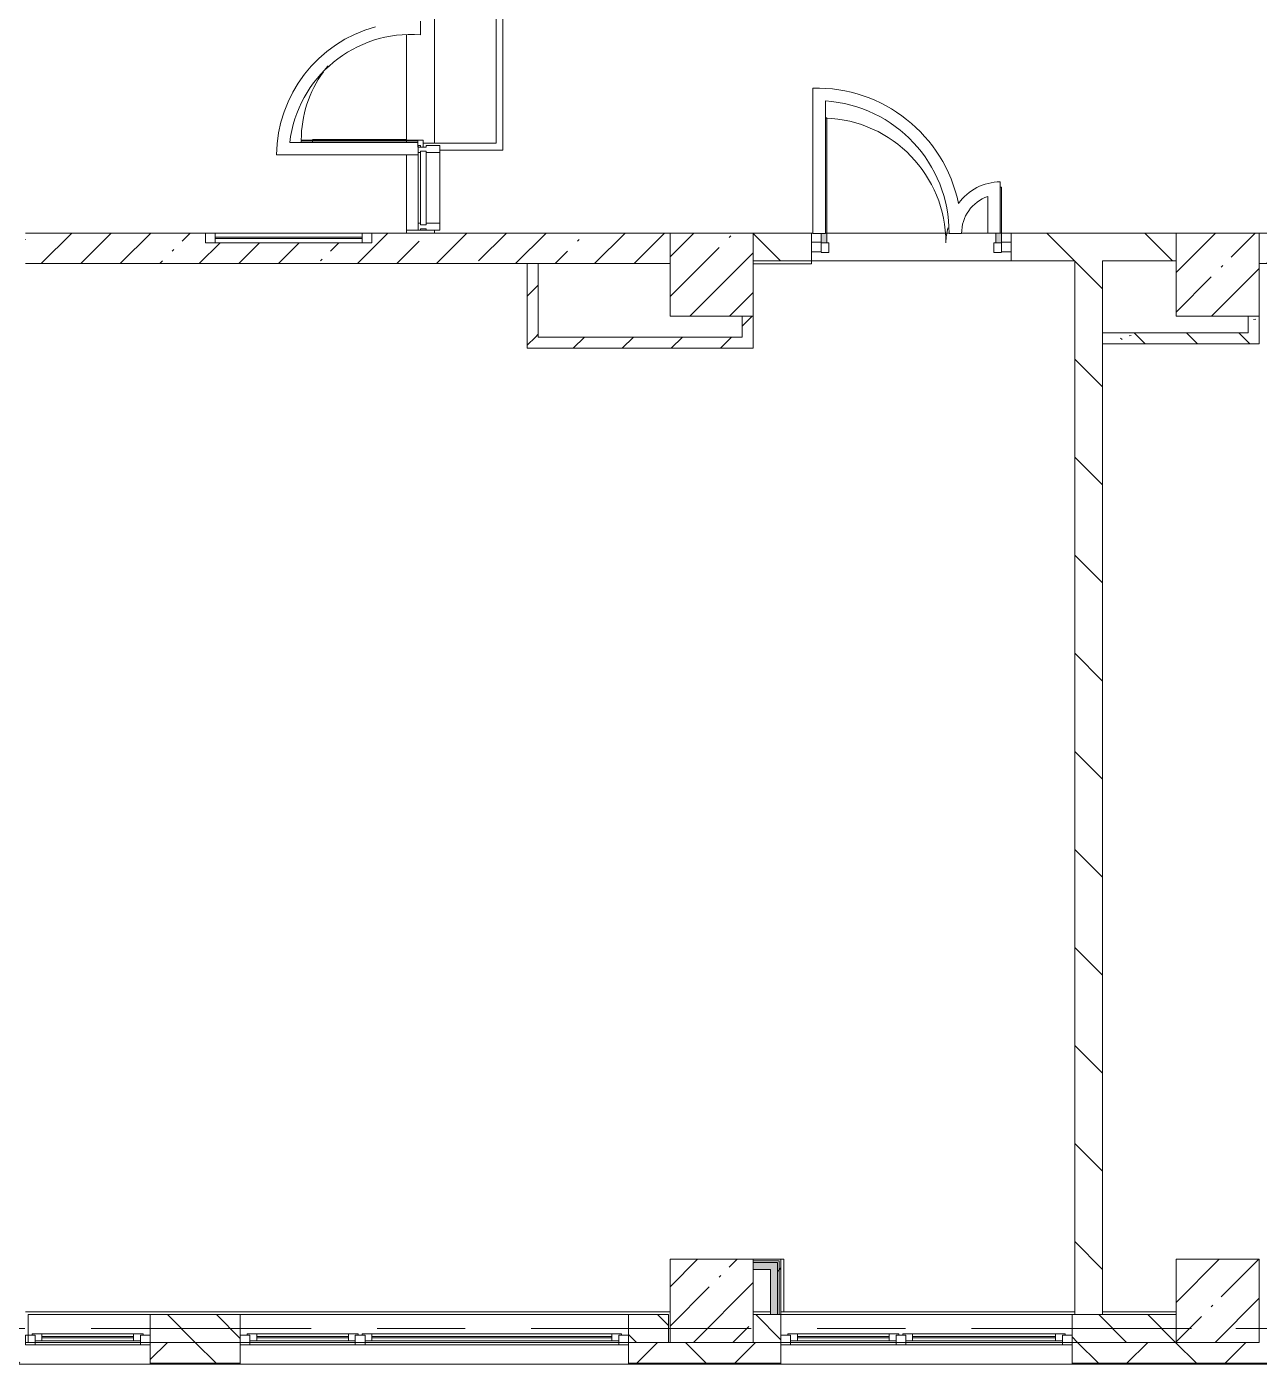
# Model space of a CAD drawing. Header units: millimetres. Extents: x 81094 to 272713, y -8553 to 29000.
# Drawn here: x 162973 to 171863, y -258 to 9388 of the extents above; entities that cross this region are included whole.
import ezdxf

# ---------------------------------------------------------------- set-up
doc = ezdxf.new("R2010")
doc.units = ezdxf.units.MM
doc.linetypes.add('Осевая', pattern=[3175, 635, -476.25, 1587.5, -476.25])
for name, color, linetype, lineweight, true_color in [('A-DETL-GENF-2', 7, 'Continuous', 5, 0xe2e2e2), ('A-DETL-GENF-4', 7, 'Continuous', 5, 0xaaaaaa), ('A-DOOR-4', 7, 'Continuous', 5, 0xe2e2e2), ('A-DOOR-5', 7, 'Continuous', 5, 0xaaaaaa), ('A-FLOR-1', 7, 'Continuous', 5, 0xaaaaaa), ('I-WALL-1', 7, 'Continuous', 5, 0xe7e7e7), ('I-WALL-5', 7, 'Continuous', 5, 0x787878)]:
    doc.layers.add(name, color=color, linetype=linetype, lineweight=lineweight, true_color=true_color)
for name, color, linetype, lineweight in [('A-GLAZ-3', 7, 'Continuous', 5), ('A-GLAZ-CURT-2', 7, 'Continuous', 5), ('A-GLAZ-CWMG-2', 7, 'Continuous', 5), ('A-WALL', 7, 'Continuous', 9), ('A-WALL-5', 7, 'Continuous', 5), ('I-WALL-3', 7, 'Continuous', 5), ('S-COLS-1', 7, 'Continuous', 5), ('Оси', 7, 'Continuous', 9), ('Оси-2', 7, 'Осевая', 9)]:
    doc.layers.add(name, color=color, linetype=linetype, lineweight=lineweight)
pattern_1 = [(135, (145702.9, 0), (-353.553, -353.553), [])]
pattern_2 = [(45, (145702.92, 0), (-176.7767, 176.7767), [])]
pattern_3 = [(45, (145702.9, 0), (-285.123, 285.123), []), (45, (145988.04, 0), (-285.123, 285.123), [504.031, -100.806, 16.764, -84.042])]
pattern_4 = [(135, (145702.92, 0), (-176.7767, -176.7767), [])]
pattern_5 = [(135, (145702.9, 0), (-377.171, -377.171), [533.4, -88.9, 17.78, -88.9]), (135, (145702.9, 376.94), (-377.171, -377.171), []), (50, (145702.9, 0), (637.645, -55.787), [66.675, -733.425]), (355, (145702.9, 0), (-123.35, 668.7), [53.34, -586.74]), (100.451, (145756.05, -4.65), (514.299, 612.908), [56.665, -623.315]), (46.184, (145702.9, 177.8), (948.776, -147.15), [100.012, -1100.137]), (96.636, (145782, 165.5), (830.91, 865.997), [84.998, -934.973]), (351.184, (145702.9, 177.8), (830.918, 865.988), [80.01, -880.11]), (21, (145791.8, 133.35), (530.651, -357.928), [66.675, -733.425]), (326, (145791.8, 133.35), (216.308, 644.658), [53.34, -586.74]), (71.451, (145836.04, 103.5), (746.96, 286.724), [56.665, -623.315]), (37.5, (145702.92, 0), (10.8105, 295.9426), [16.764, -562.864, 16.764, -578.866, -588.962]), (37.5, (145702.92, 0), (10.8105, 295.9426), [-1175.258, 16.764, -572.198]), (7.5, (145702.9, 0), (233.869, 350.6318), [16.764, -322.834, 16.764, -549.529, -224.472]), (7.5, (145702.9, 0), (233.869, 350.6318), [-905.891, 16.764, -207.708]), (327.5, (145504.67, 0), (474.5678, -20.0513), [16.764, -205.486, 16.764, -676.656, -920.115]), (327.5, (145504.67, 0), (474.5678, -20.0513), [-915.67, 16.764, -903.351]), (317.5, (145415.77, 0), (518.452, 88.9934), [16.764, -272.161, 16.764, -443.738, -653.415]), (317.5, (145415.77, 0), (518.452, 88.9934), [-749.427, 16.764, -636.651])]
pattern_6 = [(45, (145702.9, 0), (-530.33, 530.33), []), (135, (145702.9, 0), (-530.33, -530.33), [])]

# ---------------------------------------------------------------- blocks, each defined once
blk = doc.blocks.new('BSC_Колонна _Прямоугольная - 600х600-V46-2_7_3_птичка')
at = {"layer": 'S-COLS-1'}
h = blk.add_hatch(dxfattribs=at)
h.set_pattern_fill('FP_64', color=256, style=0, pattern_type=2)
h.set_pattern_definition([(45, (-25860, -200), (-285.123, 285.123), []), (45, (-25574.88, -200), (-285.123, 285.123), [504.031, -100.806, 16.764, -84.042])])
h.paths.add_polyline_path([(-105.1, -300), (300, -300), (300, 300), (-300, 300), (-300, -300)])
for p, q in [((300, 300), (-300, 300)), ((-300, 300), (-300, -300)), ((300, -300), (300, 300)), ((-300, -300), (300, -300))]:
    blk.add_line(p, q, dxfattribs=at)
blk = doc.blocks.new('BSC_Колонна _Прямоугольная - 600х600-V59-2_7_3_птичка')
at = {"layer": 'S-COLS-1'}
h = blk.add_hatch(dxfattribs=at)
h.set_pattern_fill('FP_81', color=256, style=0, pattern_type=2)
h.set_pattern_definition([(45, (-25860, -7600), (-285.123, 285.123), []), (45, (-25574.88, -7600), (-285.123, 285.123), [504.031, -100.806, 16.764, -84.042])])
h.paths.add_polyline_path([(-300, -300), (300, -300), (300, 300), (-300, 300), (-300, 150.3)])
for p, q in [((300, 300), (-300, 300)), ((-300, 300), (-300, -300)), ((300, -300), (300, 300)), ((-300, -300), (300, -300))]:
    blk.add_line(p, q, dxfattribs=at)
blk = doc.blocks.new('120_Окно_СКБ_2Ст - 120_Окно_СКБ_2Ст 2800х2500_створка_-22445922-2_7_3_птичка')
at = {"layer": 'A-GLAZ-3'}
for p, q in [((-1400, -127), (-1400, -57)), ((-1400, -57), (-1330, -57)), ((1400, -57), (-1400, -57)), ((-1330, -57), (-1330, -127)), ((500, -87), (-1330, -87)), ((-1330, -87), (-1330, -127)), ((-1280, -137), (-1280, -87)), ((450, -137), (450, -87)), ((500, -127), (500, -57)), ((500, -57), (570, -57)), ((500, -127), (500, -87)), ((570, -57), (570, -127)), ((1330, -87), (570, -87)), ((570, -87), (570, -127)), ((620, -137), (620, -87)), ((1280, -137), (1280, -87)), ((1330, -127), (1330, -57)), ((1330, -57), (1400, -57)), ((1330, -127), (1330, -87)), ((1400, -57), (1400, -127)), ((-1330, -127), (-1400, -127)), ((-1400, -127), (-1350, -127)), ((-1330, -127), (-1350, -127)), ((-1350, -127), (-1350, -137)), ((-1350, -137), (520, -137)), ((520, -137), (-1350, -137)), ((-1280, -107), (450, -107)), ((450, -117), (-1280, -117)), ((570, -127), (500, -127)), ((520, -127), (500, -127)), ((520, -127), (550, -127)), ((520, -137), (520, -127)), ((570, -127), (550, -127)), ((550, -127), (550, -137)), ((550, -137), (1350, -137)), ((1350, -137), (550, -137)), ((620, -107), (1280, -107)), ((1280, -117), (620, -117)), ((1400, -127), (1330, -127)), ((1350, -127), (1330, -127)), ((1350, -127), (1400, -127)), ((1350, -137), (1350, -127))]:
    blk.add_line(p, q, dxfattribs=at)
blk = doc.blocks.new('120_Окно_СКБ_1Ст - 120_Окно_СКБ_1Ст 900х2500_h_-22445987-2_7_3_птичка')
at = {"layer": 'A-GLAZ-3'}
for p, q in [((-450, -127), (-450, -57)), ((-450, -57), (-380, -57)), ((450, -57), (-450, -57)), ((-380, -57), (-380, -127)), ((380, -87), (-380, -87)), ((-380, -87), (-380, -127)), ((-330, -137), (-330, -87)), ((330, -137), (330, -87)), ((380, -127), (380, -57)), ((380, -57), (450, -57)), ((380, -127), (380, -87)), ((450, -57), (450, -127)), ((-380, -127), (-450, -127)), ((-450, -127), (-400, -127)), ((-380, -127), (-400, -127)), ((-400, -127), (-400, -137)), ((-400, -137), (400, -137)), ((400, -137), (-400, -137)), ((-330, -107), (330, -107)), ((330, -117), (-330, -117)), ((450, -127), (380, -127)), ((400, -127), (380, -127)), ((400, -127), (450, -127)), ((400, -137), (400, -127))]:
    blk.add_line(p, q, dxfattribs=at)
blk = doc.blocks.new('120_Окно_СКБ_2Ст - 120_Окно_СКБ_2Ст 2100х2400 _мал створка справа_-22446225-2_7_3_птичка')
at = {"layer": 'A-GLAZ-3'}
for p, q in [((-1050, -127), (-1050, -57)), ((-1050, -57), (-980, -57)), ((1050, -57), (-1050, -57)), ((-980, -57), (-980, -127)), ((150, -87), (-980, -87)), ((-980, -87), (-980, -127)), ((-930, -137), (-930, -87)), ((100, -137), (100, -87)), ((150, -127), (150, -57)), ((150, -57), (220, -57)), ((150, -127), (150, -87)), ((220, -57), (220, -127)), ((980, -87), (220, -87)), ((220, -87), (220, -127)), ((270, -137), (270, -87)), ((930, -137), (930, -87)), ((980, -127), (980, -57)), ((980, -57), (1050, -57)), ((980, -127), (980, -87)), ((1050, -57), (1050, -127)), ((-980, -127), (-1050, -127)), ((-1050, -127), (-1000, -127)), ((-980, -127), (-1000, -127)), ((-1000, -127), (-1000, -137)), ((-1000, -137), (170, -137)), ((170, -137), (-1000, -137)), ((-930, -107), (100, -107)), ((100, -117), (-930, -117)), ((220, -127), (150, -127)), ((170, -127), (150, -127)), ((170, -127), (200, -127)), ((170, -137), (170, -127)), ((220, -127), (200, -127)), ((200, -127), (200, -137)), ((200, -137), (1000, -137)), ((1000, -137), (200, -137)), ((270, -107), (930, -107)), ((930, -117), (270, -117)), ((1050, -127), (980, -127)), ((1000, -127), (980, -127)), ((1000, -127), (1050, -127)), ((1000, -137), (1000, -127))]:
    blk.add_line(p, q, dxfattribs=at)
blk = doc.blocks.new('BSC_Колонна _Прямоугольная - 600х600-V149-2_7_3_птичка')
at = {"layer": 'S-COLS-1'}
h = blk.add_hatch(dxfattribs=at)
h.set_pattern_fill('FP_169', color=256, style=0, pattern_type=2)
h.set_pattern_definition([(45, (-22210, -7600), (-285.123, 285.123), []), (45, (-21924.88, -7600), (-285.123, 285.123), [504.031, -100.806, 16.764, -84.042])])
h.paths.add_polyline_path([(-300, -300), (300, -300), (300, 300), (-300, 300)])
for p, q in [((300, 300), (-300, 300)), ((-300, 300), (-300, -300)), ((300, -300), (300, 300)), ((-300, -300), (300, -300))]:
    blk.add_line(p, q, dxfattribs=at)
blk = doc.blocks.new('BSC_Колонна _Прямоугольная - 600х600-V150-2_7_3_птичка')
at = {"layer": 'S-COLS-1'}
h = blk.add_hatch(dxfattribs=at)
h.set_pattern_fill('FP_170', color=256, style=0, pattern_type=2)
h.set_pattern_definition([(45, (-22210, -200), (-285.123, 285.123), []), (45, (-21924.88, -200), (-285.123, 285.123), [504.031, -100.806, 16.764, -84.042])])
h.paths.add_polyline_path([(-165.2, -300), (300, -300), (300, 300), (-300, 300), (-300, -300)])
for p, q in [((300, 300), (-300, 300)), ((-300, 300), (-300, -300)), ((300, -300), (300, 300)), ((-300, -300), (300, -300))]:
    blk.add_line(p, q, dxfattribs=at)
blk = doc.blocks.new('Прямоугольный импост - 50 x 70 мм-31927764-2_7_3_птичка')
at = {"layer": 'A-GLAZ-CWMG-2'}
for p, q in [((-70, 35), (0, 35)), ((-70, -35), (-70, 35)), ((0, 35), (0, -35)), ((0, -35), (-70, -35))]:
    blk.add_line(p, q, dxfattribs=at)
blk = doc.blocks.new('Дверь_Витражная_остекление_ - ДВН_ДАО_Главный вход_1200 в свету Д-22 _п_-V189-2_7_3_птичка')
at = {"layer": 'A-DOOR-4'}
for points in [[(-619.1, 30), (-610, 30), (-610, 930), (-619.1, 930), (-619.1, 97), (-650, 97), (-650, 30)], [(642, 30), (650, 35), (650, 430), (642, 430), (642, 100), (610, 100), (610, 30)]]:
    blk.add_hatch(color=256, dxfattribs=at).paths.add_polyline_path(points)
at = {"layer": 'A-DETL-GENF-4'}
for p, q in [((-610, 930), (-619.1, 930)), ((-610, 30), (-610, 930)), ((650, 430), (642, 430)), ((650, 35), (650, 430)), ((-650, 97), (-650, 35)), ((610, 100), (610, 30)), ((-650, 30), (-610, 30)), ((-595, 30), (-650, 30)), ((-595, -40), (-595, 30)), ((595, -40), (595, 30)), ((595, 30), (650, 30)), ((610, 30), (650, 30)), ((-650, -40), (-595, -40)), ((650, -40), (595, -40))]:
    blk.add_line(p, q, dxfattribs=at)
at = {"layer": 'A-DOOR-5'}
for p, q in [((650, 430), (650, 35)), ((-650, 97), (-650, 35))]:
    blk.add_line(p, q, dxfattribs=at)
for centre, radius, start, end in [((-650, 30), 900, 360, 87.99852), ((650, 30), 400, 90, 91.17591), ((650, 30), 400, 164.45988, 180)]:
    blk.add_arc(centre, radius, start, end, dxfattribs=at)
blk = doc.blocks.new('Прямоугольный импост - 50 x 70 мм-31701779-2_7_3_птичка')
at = {"layer": 'A-GLAZ-CWMG-2'}
for p, q in [((0, 35), (-70, 35)), ((-70, 35), (-70, -35)), ((0, -35), (0, 35)), ((-70, -35), (0, -35))]:
    blk.add_line(p, q, dxfattribs=at)
blk = doc.blocks.new('Прямоугольный импост - Импост структурный с накладкой - 160мм Темный-30756008-2_7_3_птичка')
at = {"layer": 'A-GLAZ-CWMG-2'}
for p, q in [((-50, 0), (-50, 17)), ((-50, 17), (0, 17)), ((-40, 0), (-50, 0)), ((-40, -40), (-40, 0)), ((0, 0), (-10, 0)), ((-10, 0), (-10, -40)), ((0, 17), (0, 0)), ((-50, -140), (-50, -40)), ((-50, -40), (-40, -40)), ((-10, -40), (0, -40)), ((0, -40), (0, -140)), ((0, -140), (-50, -140))]:
    blk.add_line(p, q, dxfattribs=at)
blk = doc.blocks.new('Системная панель - Стекло - 40мм-32387061-2_7_3_птичка')
at = {"layer": 'A-GLAZ-CURT-2'}
for p, q in [((265.2, 40), (-265.2, 40)), ((-265.2, 40), (-265.2, 0)), ((-265.2, 0), (265.2, 0)), ((265.2, 0), (265.2, 40))]:
    blk.add_line(p, q, dxfattribs=at)
blk = doc.blocks.new('Прямоугольный импост - Импост структурный с накладкой - 160мм Темный-32387059-2_7_3_птичка')
at = {"layer": 'A-GLAZ-CWMG-2'}
for p, q in [((20093, 7970), (20093, 8480.4)), ((20250, 7970), (20250, 8480.4))]:
    blk.add_line(p, q, dxfattribs=at)
blk = doc.blocks.new('Прямоугольный импост - Импост структурный с накладкой - 160мм Темный-30755591-2_7_3_птичка')
at = {"layer": 'A-GLAZ-CWMG-2'}
for p, q in [((-25, 0), (-25, 17)), ((-25, 17), (25, 17)), ((-15, 0), (-25, 0)), ((-15, -40), (-15, 0)), ((25, 0), (15, 0)), ((15, 0), (15, -40)), ((25, 17), (25, 0)), ((-25, -140), (-25, -40)), ((-25, -40), (-15, -40)), ((15, -40), (25, -40)), ((25, -40), (25, -140)), ((25, -140), (-25, -140))]:
    blk.add_line(p, q, dxfattribs=at)
blk = doc.blocks.new('Дверь_Витражная_остекление_ - ВВ-16 остекление-32390142-2_7_3_птичка')
at = {"layer": 'A-DETL-GENF-2'}
for points in [[(-787.5, -20), (-832.5, -20), (-832.5, -845), (-787.5, -845), (-787.5, -56)], [(849.9, -860), (849.9, -20), (837.5, -20), (837.5, -860)]]:
    blk.add_hatch(color=256, dxfattribs=at).paths.add_polyline_path(points)
at = {"layer": 'A-DETL-GENF-4'}
for p, q in [((-787.5, -20), (-832.5, -20)), ((-832.5, -845), (-832.5, -20)), ((-787.5, -20), (-832.5, -20)), ((-832.5, -20), (-832.5, -845)), ((-787.5, -845), (-787.5, -20)), ((-787.5, -845), (-787.5, -20)), ((837.5, -860), (837.5, -20)), ((837.5, -20), (837.5, -860)), ((-832.5, -100), (-787.5, -100)), ((-822.5, -765), (-822.5, -100)), ((-778.5, -765), (-778.5, -100)), ((828.5, -780), (828.5, -100)), ((849.9, -100), (837.5, -100)), ((-832.5, -765), (-787.5, -765)), ((-832.5, -845), (-787.5, -845)), ((-832.5, -845), (-787.5, -845)), ((849.9, -780), (837.5, -780)), ((849.9, -860), (837.5, -860)), ((837.5, -860), (849.9, -860))]:
    blk.add_line(p, q, dxfattribs=at)
at = {"layer": 'A-DOOR-5'}
for p, q in [((-882.5, 20), (-832.5, 20)), ((-882.5, -20), (-882.5, 20)), ((-832.5, 20), (-832.5, -20)), ((832.5, 20), (882.5, 20)), ((832.5, -20), (832.5, 20)), ((882.5, 20), (882.5, -20)), ((-832.5, -20), (-882.5, -20)), ((-832.5, -845), (-832.5, -20)), ((832.5, -860), (832.5, -20)), ((882.5, -20), (832.5, -20))]:
    blk.add_line(p, q, dxfattribs=at)
for centre, radius, start, end in [((-832.5, -20), 825, 329.80944, 332.20433), ((-832.5, -20), 825, 270, 322.60785), ((832.5, -20), 840, 230.33856, 232.99265), ((832.5, -20), 840, 234.0758, 270)]:
    blk.add_arc(centre, radius, start, end, dxfattribs=at)
blk = doc.blocks.new('120_Окно_СКБ_1Ст - 120_Окно_СКБ_1Ст 400х1200 EI30-24228621-2_7_3_птичка')
at = {"layer": 'A-GLAZ-3'}
for p, q in [((-600, 40), (-600, 110)), ((-600, 110), (-530, 110)), ((600, 110), (-600, 110)), ((-530, 110), (-530, 40)), ((530, 40), (530, 110)), ((530, 110), (600, 110)), ((600, 110), (600, 40)), ((-530, 40), (-600, 40)), ((-600, 40), (600, 40)), ((530, 80), (-530, 80)), ((530, 70), (-530, 70)), ((600, 40), (530, 40))]:
    blk.add_line(p, q, dxfattribs=at)

msp = doc.modelspace()

# ---------------------------------------------------------------- hatches: boundary and pattern name
at = {"layer": 'A-WALL-5'}
h = msp.add_hatch(dxfattribs=at)
h.set_pattern_fill('FP_87', color=256, style=0, pattern_type=2)
h.set_pattern_definition(pattern_4)
h.paths.add_polyline_path([(167602.9, -100), (167602.9, 100), (167312.9, 100), (167312.9, -100)])
h.paths.add_polyline_path([(164512.9, -100), (164512.9, 100), (163862.9, 100), (163862.9, -100), (164037.6, -100)])
h = msp.add_hatch(dxfattribs=at)
h.set_pattern_fill('FP_87', color=256, style=0, pattern_type=2)
h.set_pattern_definition(pattern_4)
h.paths.add_polyline_path([(170512.9, -100), (171262.9, -100), (171262.9, 100), (170512.9, 100)])
h.paths.add_polyline_path([(168212.9, -100), (168412.9, -100), (168412.9, 100), (168212.9, 100)])
h = msp.add_hatch(dxfattribs=at)
h.set_pattern_fill('FP_77', color=256, style=0, pattern_type=2)
h.set_pattern_definition([(45, (145702.9, 0), (-353.5534, 353.5534), []), (135, (145702.9, 0), (-353.5534, -353.5534), [])])
h.paths.add_polyline_path([(221402.9, -250), (221402.9, -100), (217262.9, -100), (217262.9, -250), (220616.3, -250)])
h.paths.add_polyline_path([(215051.2, -250), (216362.9, -250), (216362.9, -100), (212762.9, -100), (212762.9, -250), (213196.2, -250)])
h.paths.add_polyline_path([(207631.1, -250), (207762.9, -250), (207762.9, -100), (206612.9, -100), (206612.9, -250), (206703.5, -250)])
h.paths.add_polyline_path([(202612.9, -250), (202862.9, -250), (202862.9, -100), (202112.9, -100), (202112.9, -250), (202529.7, -250)])
h.paths.add_polyline_path([(204512.9, -250), (204512.9, -100), (203762.9, -100), (203762.9, -250), (203921, -250)])
h.paths.add_polyline_path([(210862.9, -250), (211862.9, -250), (211862.9, -100), (210862.9, -100)])
h.paths.add_polyline_path([(199012.9, -250), (199012.9, -100), (197612.9, -100), (197612.9, -250), (198355.9, -250)])
h.paths.add_polyline_path([(194512.9, -250), (194512.9, -100), (193112.9, -100), (193112.9, -250), (193718.3, -250)])
h.paths.add_polyline_path([(190935.7, -250), (191012.9, -250), (191012.9, -100), (190639.2, -100), (190639.2, -250)])
h.paths.add_polyline_path([(189112.9, -250), (189739.2, -250), (189739.2, -100), (188362.9, -100), (188362.9, -250), (189080.7, -250)])
h.paths.add_polyline_path([(181592.9, -250), (181592.9, -100), (180472.9, -100), (180472.9, -250), (181196.7, -250)])
h.paths.add_polyline_path([(184742.9, -250), (185262.9, -250), (185262.9, -100), (183692.9, -100), (183692.9, -250), (184443.1, -250)])
h.paths.add_polyline_path([(178877.9, -250), (179572.9, -250), (179572.9, -100), (178712.9, -100), (178712.9, -250)])
h.paths.add_polyline_path([(176559.1, -250), (176612.9, -250), (176612.9, -100), (174912.7, -100), (174912.7, -250), (176095.4, -250)])
h.paths.add_polyline_path([(167747.7, -250), (168412.9, -250), (168412.9, -100), (167312.9, -100), (167312.9, -250)])
h.paths.add_polyline_path([(162182.6, -250), (162962.9, -250), (162962.9, -100), (161812.9, -100), (161812.9, -250)])
h.paths.add_polyline_path([(163862.9, -250), (164512.9, -250), (164512.9, -100), (163862.9, -100)])
h.paths.add_polyline_path([(170512.9, -250), (172112.7, -250), (172112.7, -100), (170512.9, -100)])
h.paths.add_polyline_path([(154262.9, -250), (154262.9, -100), (150332.9, -100), (150332.9, -250), (153834.9, -250)])
h.paths.add_polyline_path([(148269.8, -250), (149432.9, -250), (149432.9, -100), (145442.9, -100), (145442.9, -250), (146414.7, -250)])
h.paths.add_polyline_path([(157362.9, -250), (158712.9, -250), (158712.9, -100), (157362.9, -100)])
at = {"layer": 'I-WALL-1'}
for points in [[(168337.9, 425), (168337.9, 475), (168212.9, 475), (168212.9, 425)], [(168337.9, 100), (168387.9, 100), (168387.9, 475), (168337.9, 475), (168337.9, 230.5)]]:
    msp.add_hatch(color=256, dxfattribs=at).paths.add_polyline_path(points)
at = {"layer": 'I-WALL-3'}
h = msp.add_hatch(dxfattribs=at)
h.set_pattern_fill('FP_85', color=256, style=0, pattern_type=2)
h.set_pattern_definition(pattern_3)
h.paths.add_polyline_path([(167612.9, 7680), (167612.9, 7900), (165462.9, 7900), (165462.9, 7830), (164262.9, 7830), (164262.9, 7900), (162962.9, 7900), (162962.9, 7680), (166820.2, 7680)])
h = msp.add_hatch(dxfattribs=at)
h.set_pattern_fill('FP_88', color=256, style=0, pattern_type=2)
h.set_pattern_definition(pattern_1)
h.paths.add_polyline_path([(170530.3, 7700), (171262.9, 7700), (171262.9, 7900), (170072.9, 7900), (170072.9, 7700)])
h.paths.add_polyline_path([(168212.9, 7700), (168632.9, 7700), (168632.9, 7900), (168212.9, 7900)])
h = msp.add_hatch(dxfattribs=at)
h.set_pattern_fill('FP_85', color=256, style=0, pattern_type=2)
h.set_pattern_definition(pattern_3)
h.paths.add_polyline_path([(173762.9, 7680), (174912.7, 7680), (174912.7, 7900), (173162.9, 7900), (173162.9, 7680), (173462.9, 7680)])
h.paths.add_polyline_path([(172032.9, 7680), (172062.9, 7680), (172062.9, 7900), (171862.9, 7900), (171862.9, 7680)])
h = msp.add_hatch(dxfattribs=at)
h.set_pattern_fill('FP_89', color=256, style=0, pattern_type=2)
h.set_pattern_definition(pattern_2)
h.paths.add_polyline_path([(166662.9, 7150), (166662.9, 7680), (166582.9, 7680), (166582.9, 7150)])
h = msp.add_hatch(dxfattribs=at)
h.set_pattern_fill('FP_88', color=256, style=0, pattern_type=2)
h.set_pattern_definition(pattern_1)
h.paths.add_polyline_path([(170732.9, 100), (170732.9, 7700), (170532.9, 7700), (170532.9, 100)])
h = msp.add_hatch(dxfattribs=at)
h.set_pattern_fill('FP_89', color=256, style=0, pattern_type=2)
h.set_pattern_definition(pattern_2)
h.paths.add_polyline_path([(168212.9, 7070), (168212.9, 7300), (168132.9, 7300), (168132.9, 7070)])
h = msp.add_hatch(dxfattribs=at)
h.set_pattern_fill('FP_89', color=256, style=0, pattern_type=2)
h.set_pattern_definition(pattern_2)
h.paths.add_polyline_path([(168132.9, 7070), (168132.9, 7150), (166582.9, 7150), (166582.9, 7070), (166820.2, 7070)])
h = msp.add_hatch(dxfattribs=at)
h.set_pattern_fill('FP_189', color=256, style=0, pattern_type=2)
h.set_pattern_definition(pattern_6)
h.paths.add_polyline_path([(168387.9, 100), (168400.4, 100), (168400.4, 487.5), (168387.9, 487.5), (168387.9, 230.5)])
h = msp.add_hatch(dxfattribs=at)
h.set_pattern_fill('FP_189', color=256, style=0, pattern_type=2)
h.set_pattern_definition(pattern_6)
h.paths.add_polyline_path([(168400.4, 100), (168412.9, 100), (168412.9, 500), (168400.4, 500), (168400.4, 230.5)])
at = {"layer": 'I-WALL-5'}
h = msp.add_hatch(dxfattribs=at)
h.set_pattern_fill('FP_98', color=256, style=0, pattern_type=2)
h.set_pattern_definition(pattern_5)
h.paths.add_polyline_path([(171862.9, 7100), (171862.9, 7300), (171782.9, 7300), (171782.9, 7100)])
h = msp.add_hatch(dxfattribs=at)
h.set_pattern_fill('FP_98', color=256, style=0, pattern_type=2)
h.set_pattern_definition(pattern_5)
h.paths.add_polyline_path([(171782.9, 7100), (171782.9, 7180), (170732.9, 7180), (170732.9, 7100), (171457.8, 7100)])

# ---------------------------------------------------------------- linework, layer by layer
at = {"layer": 'A-FLOR-1'}
for p, q in [((166407.9, 8497.4), (166407.9, 10328.9)), ((166357.9, 10278.9), (166357.9, 8547.4)), ((165812.9, 9329.4), (165812.9, 9428.1)), ((168643.8, 8944.6), (168643.8, 7897)), ((168733.8, 7897), (168733.8, 8852.9)), ((165792.9, 8553), (164870.2, 8553)), ((166357.9, 8547.4), (165832.9, 8547.4)), ((165952.9, 8497.4), (166407.9, 8497.4)), ((164774.6, 8463), (165795.9, 8463)), ((169994.9, 7900), (169994.9, 8269)), ((169904.9, 8164.1), (169904.9, 7900)), ((168644.1, 7900), (168632.9, 7900)), ((168643.8, 7897), (168733.8, 7897)), ((169625.9, 7897), (169715.9, 7897)), ((169716.2, 7900), (170072.9, 7900)), ((168632.9, 7679), (168212.9, 7679)), ((168632.9, 7700), (168632.9, 7679)), ((168412.9, 500), (168432.9, 500)), ((168432.9, 500), (168432.9, 120))]:
    msp.add_line(p, q, dxfattribs=at)
for centre, radius, start, end in [((165743.5, 8453.1), 969, 105.31636, 179.41553), ((165743.5, 8453.1), 879, 85.47205, 173.47514), ((168670.9, 7900), 1045, 11.78406, 91.48467), ((168670.9, 7900), 955, 359.82001, 86.22206), ((169994.9, 7900), 369, 90, 144.66492), ((169994.9, 7900), 279, 108.81906, 180.6161)]:
    msp.add_arc(centre, radius, start, end, dxfattribs=at)
at = {"layer": 'A-WALL'}
for p, q in [((165712.9, 7900), (165912.9, 7900)), ((166662.9, 7680), (166582.9, 7680)), ((170732.9, 7180), (170732.9, 7100)), ((168400.4, 487.5), (168212.9, 487.5)), ((168400.4, 100), (168400.4, 487.5)), ((168387.9, 475), (168212.9, 475)), ((168387.9, 100), (168387.9, 475)), ((170532.9, 100), (170732.9, 100)), ((163862.9, -100), (164512.9, -100)), ((167312.9, -100), (167602.9, -100)), ((168212.9, -100), (168412.9, -100)), ((170512.9, -100), (171262.9, -100)), ((163862.9, -250), (164512.9, -250)), ((163862.9, -253), (164512.9, -253)), ((167312.9, -250), (168412.9, -250)), ((167312.9, -253), (168412.9, -253)), ((170512.9, -250), (172112.7, -250)), ((170512.9, -253), (172112.7, -253))]:
    msp.add_line(p, q, dxfattribs=at)
at = {"layer": 'A-WALL-5'}
for p, q in [((162982.9, 100), (162982.9, -100)), ((162982.9, 100), (167602.9, 100)), ((163862.9, 100), (163862.9, -258)), ((164512.9, -258), (164512.9, 100)), ((167312.9, 100), (167312.9, -258)), ((167602.9, -100), (167602.9, 100)), ((168212.9, 100), (170532.9, 100)), ((168412.9, -258), (168412.9, 100)), ((170512.9, 100), (170512.9, -258)), ((171262.9, 100), (170732.9, 100)), ((164512.9, -100), (167612.9, -100)), ((145434.9, -258), (163862.9, -258)), ((180472.9, -258), (163862.9, -258))]:
    msp.add_line(p, q, dxfattribs=at)
at = {"layer": 'I-WALL-3'}
for p, q in [((165912.9, 10275.4), (165912.9, 8547.4)), ((165712.9, 8553), (165712.9, 9331.4)), ((165712.9, 7900), (165712.9, 8463)), ((165912.9, 7920), (165712.9, 7920)), ((165912.9, 7900), (165912.9, 7920)), ((164262.9, 7900), (162962.9, 7900)), ((165712.9, 7900), (165462.9, 7900)), ((167612.9, 7900), (165912.9, 7900)), ((168632.9, 7900), (168212.9, 7900)), ((168632.9, 7700), (168632.9, 7900)), ((168733.8, 7900), (169625.8, 7900)), ((171262.9, 7900), (170072.9, 7900)), ((170072.9, 7900), (170072.9, 7700)), ((172032.9, 7900), (171862.9, 7900)), ((162962.9, 7680), (166582.9, 7680)), ((166582.9, 7680), (166582.9, 7070)), ((166662.9, 7150), (166662.9, 7680)), ((166662.9, 7680), (167612.9, 7680)), ((170532.9, 7700), (168212.9, 7700)), ((170532.9, 7700), (170532.9, 100)), ((170732.9, 7180), (170732.9, 7700)), ((170732.9, 7700), (171262.9, 7700)), ((171862.9, 7680), (172032.9, 7680)), ((168132.9, 7300), (168132.9, 7150)), ((168212.9, 7070), (168212.9, 7300)), ((171782.9, 7300), (171782.9, 7180)), ((171862.9, 7100), (171862.9, 7300)), ((168132.9, 7150), (166662.9, 7150)), ((171782.9, 7180), (170732.9, 7180)), ((166582.9, 7070), (168212.9, 7070)), ((170732.9, 100), (170732.9, 7100)), ((170732.9, 7100), (171862.9, 7100)), ((168412.9, 500), (168212.9, 500)), ((168412.9, 100), (168412.9, 500)), ((168212.9, 425), (168337.9, 425)), ((168337.9, 425), (168337.9, 100)), ((162962.9, 120), (167612.9, 120)), ((168212.9, 120), (168337.9, 120)), ((168412.3, 120), (170530.3, 120)), ((170732.9, 120), (171262.9, 120)), ((163862.9, -100), (162962.9, -100)), ((170512.9, -100), (168412.9, -100))]:
    msp.add_line(p, q, dxfattribs=at)
at = {"layer": 'Оси'}
msp.add_line((171692.9, 0), (184192.9, 0), dxfattribs=at)
at = {"layer": 'Оси-2'}
msp.add_line((155975.3, 0), (171692.9, 0), dxfattribs=at)

# ---------------------------------------------------------------- block references
at = {"layer": 'A-DOOR-5', "rotation": 269.9999999999998}
msp.add_blockref('Дверь_Витражная_остекление_ - ВВ-16 остекление-32390142-2_7_3_птичка', (165812.9, 9402.9), dxfattribs=at)
at = {"layer": 'A-DOOR-5'}
msp.add_blockref('Дверь_Витражная_остекление_ - ДВН_ДАО_Главный вход_1200 в свету Д-22 _п_-V189-2_7_3_птичка', (169352.9, 7800), dxfattribs=at)
at = {"layer": 'A-GLAZ-3'}
msp.add_blockref('120_Окно_СКБ_1Ст - 120_Окно_СКБ_1Ст 400х1200 EI30-24228621-2_7_3_птичка', (164862.9, 7790), dxfattribs=at)
at = {"layer": 'A-GLAZ-3', "rotation": 180}
for name, p in [('120_Окно_СКБ_1Ст - 120_Окно_СКБ_1Ст 900х2500_h_-22445987-2_7_3_птичка', (163412.9, -175)), ('120_Окно_СКБ_2Ст - 120_Окно_СКБ_2Ст 2800х2500_створка_-22445922-2_7_3_птичка', (165912.9, -175)), ('120_Окно_СКБ_2Ст - 120_Окно_СКБ_2Ст 2100х2400 _мал створка справа_-22446225-2_7_3_птичка', (169462.9, -175))]:
    msp.add_blockref(name, p, dxfattribs=at)
at = {"layer": 'A-GLAZ-CURT-2', "rotation": 269.9999999999997}
msp.add_blockref('Системная панель - Стекло - 40мм-32387061-2_7_3_птичка', (165812.9, 8225.2), dxfattribs=at)
at = {"layer": 'A-GLAZ-CWMG-2', "extrusion": (0, 0, -1)}
for name, p, rotation in [('Прямоугольный импост - Импост структурный с накладкой - 160мм Темный-30755591-2_7_3_птичка', (-165812.9, 8505.4), 270.0000000000002), ('Прямоугольный импост - Импост структурный с накладкой - 160мм Темный-30756008-2_7_3_птичка', (-165812.9, 7920), 270.0000000000002), ('Прямоугольный импост - 50 x 70 мм-31927764-2_7_3_птичка', (-170072.9, 7800), 180)]:
    msp.add_blockref(name, p, dxfattribs=dict(at, rotation=rotation))
at = {"layer": 'A-GLAZ-CWMG-2'}
msp.add_blockref('Прямоугольный импост - Импост структурный с накладкой - 160мм Темный-32387059-2_7_3_птичка', (145702.9, 0), dxfattribs=at)
at = {"layer": 'A-GLAZ-CWMG-2', "rotation": 180}
msp.add_blockref('Прямоугольный импост - 50 x 70 мм-31701779-2_7_3_птичка', (168632.9, 7800), dxfattribs=at)
at = {"layer": 'S-COLS-1'}
for name, p in [('BSC_Колонна _Прямоугольная - 600х600-V149-2_7_3_птичка', (167912.9, 7600)), ('BSC_Колонна _Прямоугольная - 600х600-V59-2_7_3_птичка', (171562.9, 7600)), ('BSC_Колонна _Прямоугольная - 600х600-V150-2_7_3_птичка', (167912.9, 200)), ('BSC_Колонна _Прямоугольная - 600х600-V46-2_7_3_птичка', (171562.9, 200))]:
    msp.add_blockref(name, p, dxfattribs=at)

doc.saveas('drawing.dxf')
